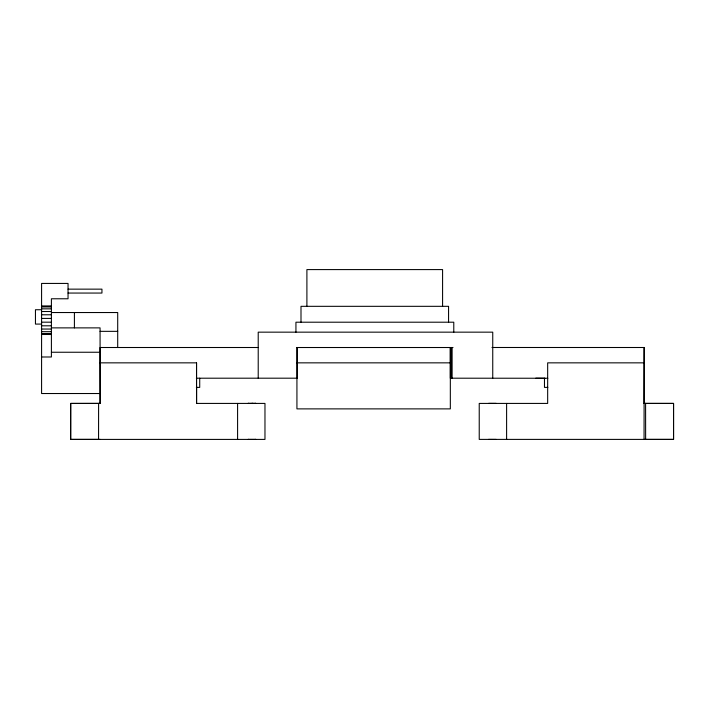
<?xml version="1.0" encoding="UTF-8"?>
<svg xmlns="http://www.w3.org/2000/svg" width="709" height="709" viewBox="0 0 709 709"><rect width="100%" height="100%" fill="white"/><g stroke="black" fill="none" stroke-linecap="round" stroke-linejoin="round"><path stroke-width="1.06" d="M100.137 403.403L70.687 403.43L70.643 439.412L264.971 439.412L264.971 403.421L196.535 403.421L196.535 362.848L100.066 362.848L100.066 347.507L258.218 347.507M196.535 403.421L196.535 362.848M199.716 378.207L199.716 387.398L196.366 387.398M547.827 378.252L450.33 378.198L450.33 347.507L450.33 408.88L296.929 408.88L296.929 347.507M492.746 378.189L492.746 332.158L258.218 332.158L258.218 378.189M491.984 347.49L644.162 347.507L644.056 439.403L673.55 439.412L673.55 403.421L644.064 403.403M252.847 403.359L251.855 403.359M644.162 347.507L644.064 403.421L645.589 403.421L645.633 439.403M100.066 362.848L100.137 403.421L70.687 403.43L70.696 439.394L100.146 439.385M535.827 378.198L544.866 378.252M68.046 289.148L101.945 289.148L101.945 293.056L68.046 293.056M41.583 305.942L51.402 305.942M41.583 306.935L51.402 306.935M41.583 308.84L51.402 308.84M41.583 309.736L35.45 309.736L35.45 324.084L41.583 324.084M41.583 311.517L51.402 311.517M51.402 312.536L117.703 312.536L117.703 347.507M41.583 314.778L51.402 314.778M41.583 318.421L51.402 318.421M41.583 322.178L51.402 322.178M41.583 325.803L51.402 325.803M51.429 327.877L100.066 327.877L100.137 403.421M41.583 329.047L51.402 329.047M100.066 331.342L117.703 331.342M41.583 331.688L51.402 331.688M41.583 333.549L51.402 333.549M41.583 334.48L51.402 334.497M296.637 347.516L453.016 347.516M51.402 352.249L100.066 352.249M41.583 356.99L51.402 356.99L51.402 298.773L68.046 298.773L68.046 283.432L41.583 283.432L41.583 393.53L100.129 393.522M296.929 362.848L450.33 362.848M644.135 362.848L547.667 362.848L547.667 403.421L479.231 403.421L479.231 439.394L673.55 439.403L673.55 403.421L644.056 403.421M296.548 378.207L297.319 378.207M196.366 378.207L297.257 378.189L297.257 347.507M547.827 387.389L544.477 387.398L544.477 378.252M248.531 403.359L248.017 403.368L255.683 403.35L255.169 403.359M248.575 439.412L248.061 439.412L255.727 439.403L255.213 439.403M488.643 403.359L496.176 403.368M496.14 439.412L488.466 439.403M196.535 386.29L196.535 403.403M506.607 403.421L506.607 439.412M453.778 332.175L453.778 322.205L295.937 322.205L295.937 332.175M452.103 347.499L452.103 378.189M451.482 347.516L451.482 378.207M448.567 322.205L448.567 306.323L300.997 306.323L300.997 322.205M442.584 306.323L442.584 269.588L306.9 269.588L306.9 306.323M237.586 403.421L237.595 439.412M98.604 403.421L98.56 439.403M74.41 312.536L74.41 327.877"/></g></svg>
